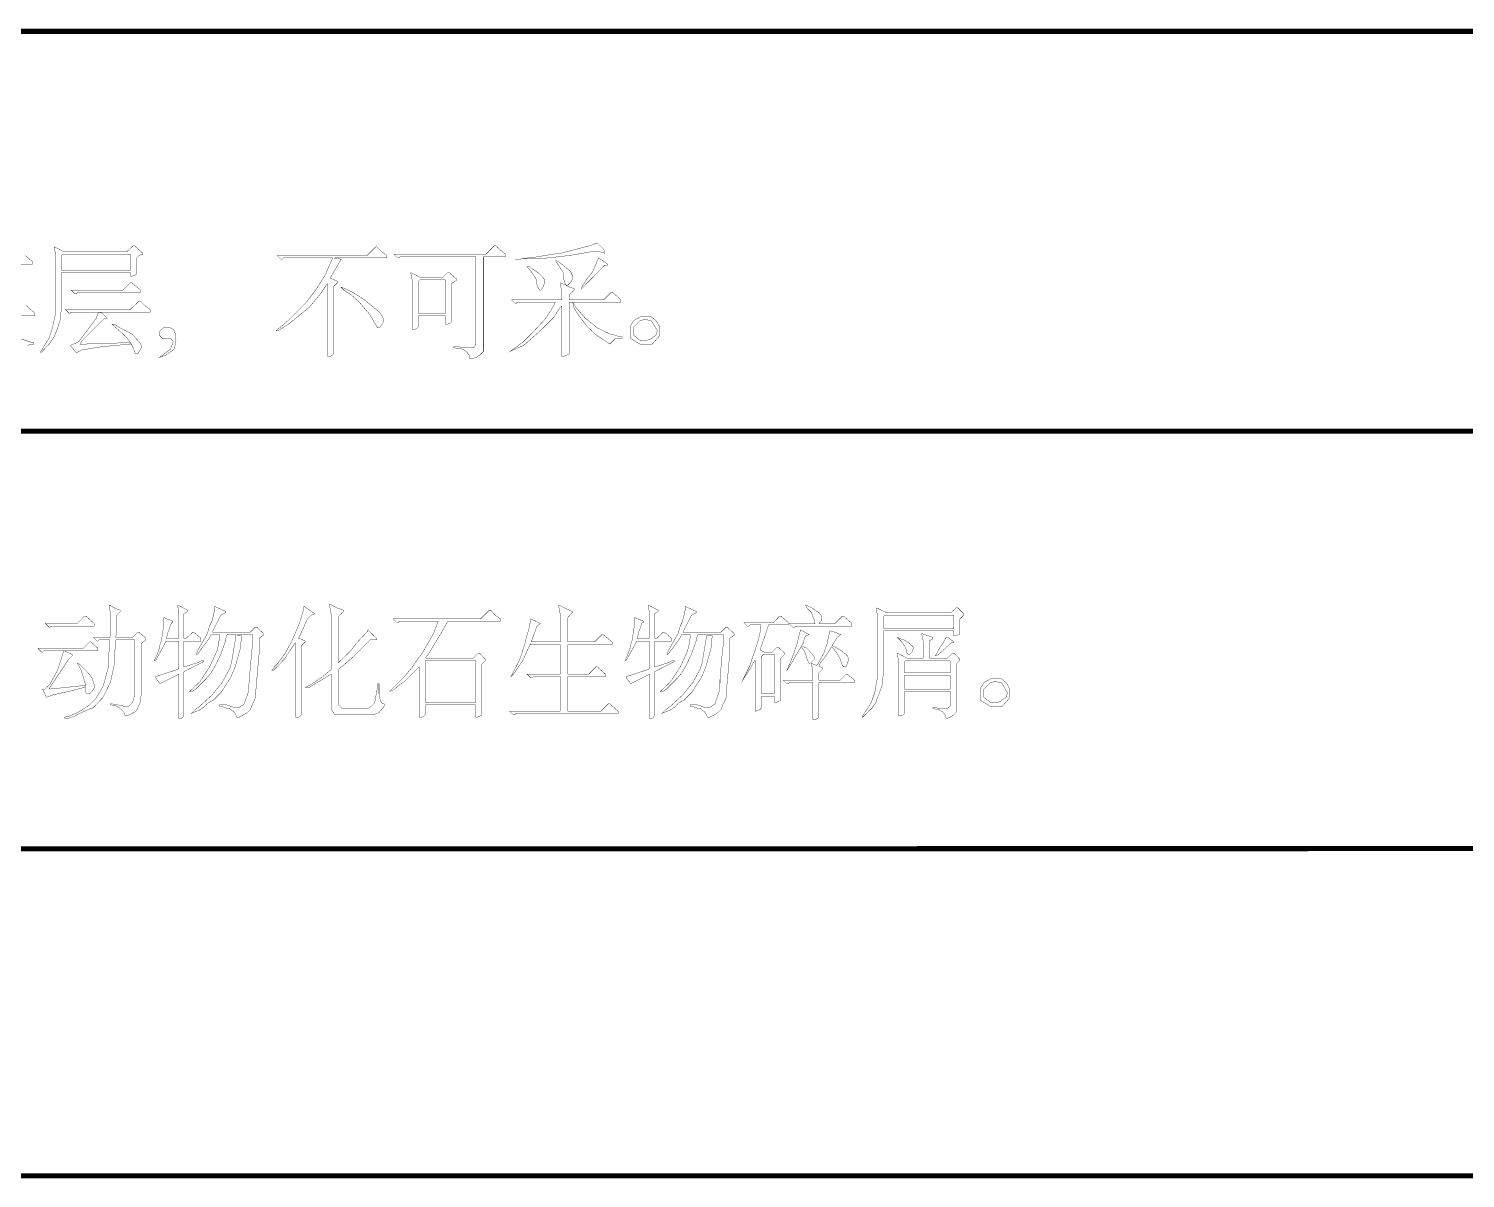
# Model space of a CAD drawing. Extents: x 94 to 452, y -72 to 1042.
# Drawn here: x 314.61 to 357.34, y 154.49 to 188.7 of the extents above; entities that cross this region are included whole.
import ezdxf

# ---------------------------------------------------------------- set-up
doc = ezdxf.new("R2010")
doc.units = 0
doc.header["$MEASUREMENT"] = 0
doc.layers.add('TREE_LAYER', color=7, linetype='Continuous')

msp = doc.modelspace()

# ---------------------------------------------------------------- linework, layer by layer
at = {"layer": 'TREE_LAYER'}
for points, const_width, elevation in [([(221.22612, 188.620418), (399.22612, 188.616105)], 0.15, 178), ([(317.752476, 182.236392), (317.711299, 182.236392), (317.519142, 182.057961), (315.652476, 182.057961), (315.36424, 182.208941), (315.405417, 181.961883), (315.405417, 180.218745), (315.323064, 179.848157), (315.323064, 179.820706), (315.21326, 179.491294), (315.103456, 179.312863), (314.966201, 179.093255), (314.966201, 179.052079), (315.226985, 179.326588), (315.36424, 179.532471), (315.474044, 179.806981), (315.542672, 180.040314), (315.556397, 180.20502), (315.583848, 180.369726), (315.583848, 181.426588), (315.583848, 181.440314), (317.628946, 181.440314), (317.628946, 181.426588), (317.628946, 181.33051), (317.670123, 181.33051), (317.766201, 181.357961), (317.821103, 181.399137), (317.821103, 181.87953), (317.88973, 181.948157), (317.999534, 181.989334), (317.999534, 182.016785), (317.752476, 182.236392), (317.752476, 182.236392)], 0.01, 69), ([(324.958358, 182.208941), (324.930907, 182.208941), (324.670123, 181.948157), (321.993652, 181.948157), (322.103456, 181.838353), (322.144632, 181.838353), (322.185809, 181.87953), (323.640711, 181.87953), (323.640711, 181.865804), (323.503456, 181.550118), (323.503456, 181.536392), (323.421103, 181.357961), (323.160319, 180.946196), (322.872083, 180.561883), (322.309338, 179.999137), (321.966201, 179.710902), (322.048554, 179.724628), (322.36424, 179.93051), (322.940711, 180.397177), (323.283848, 180.808941), (323.448554, 181.056), (323.48973, 181.110902), (323.503456, 181.083451), (323.503456, 178.942275), (323.572083, 178.942275), (323.640711, 178.983451), (323.681887, 179.024628), (323.681887, 181.028549), (323.791691, 181.138353), (323.791691, 181.17953), (323.572083, 181.275608), (323.901495, 181.838353), (323.901495, 181.838353), (323.695613, 181.865804), (323.709338, 181.87953), (325.260319, 181.87953), (325.260319, 181.948157), (325.109338, 182.057961), (324.958358, 182.208941), (324.958358, 182.208941)], 0.01, 69), ([(328.499534, 182.236392), (328.458358, 182.236392), (328.211299, 181.989334), (325.466201, 181.989334), (325.576005, 181.87953), (325.603456, 181.87953), (325.644632, 181.906981), (327.909338, 181.906981), (327.909338, 181.906981), (327.909338, 179.312863), (327.840711, 179.203059), (327.68973, 179.203059), (327.360319, 179.23051), (327.250515, 179.244235), (327.250515, 179.203059), (327.511299, 179.161883), (327.621103, 179.093255), (327.730907, 178.956), (327.730907, 178.873647), (327.772083, 178.873647), (327.923064, 178.914824), (328.019142, 178.983451), (328.128946, 179.093255), (328.128946, 181.906981), (328.142672, 181.906981), (328.78777, 181.906981), (328.78777, 181.989334), (328.650515, 182.099137), (328.499534, 182.236392), (328.499534, 182.236392)], 0.01, 69), ([(331.519142, 182.318745), (331.203456, 182.208941), (331.176005, 182.208941), (330.448554, 182.016785), (330.407378, 182.016785), (329.542672, 181.87953), (329.474044, 181.87953), (329.21326, 181.838353), (329.185809, 181.838353), (330.174044, 181.87953), (330.311299, 181.906981), (330.695613, 181.948157), (331.326985, 182.057961), (331.601495, 182.057961), (331.73875, 182.016785), (331.711299, 182.126588), (331.519142, 182.318745), (331.519142, 182.318745)], 0.01, 69), ([(314.142672, 181.687373), (314.719142, 181.687373), (314.719142, 181.769726), (314.499534, 181.948157)], 0.01, 69), ([(315.611299, 181.975608), (315.625025, 181.989334), (317.628946, 181.989334), (317.628946, 181.975608), (317.628946, 181.508941), (317.628946, 181.508941), (315.583848, 181.508941), (315.583848, 181.508941), (315.583848, 181.948157), (315.611299, 181.975608), (315.611299, 181.975608)], 0.01, 69), ([(330.283848, 181.797177), (330.283848, 181.797177), (330.283848, 181.783451), (330.503456, 181.440314), (330.530907, 181.193255), (330.572083, 181.083451), (330.558358, 181.069726), (330.421103, 181.138353), (330.421103, 181.083451), (330.462279, 180.863843), (330.462279, 180.63051), (330.462279, 180.63051), (328.966201, 180.63051), (329.076005, 180.520706), (329.103456, 180.520706), (329.144632, 180.561883), (330.270123, 180.561883), (330.270123, 180.548157), (330.132868, 180.301098), (329.954436, 180.040314), (329.515221, 179.573647), (329.323064, 179.38149), (328.925025, 179.093255), (329.323064, 179.271686), (329.391691, 179.326588), (329.926985, 179.806981), (330.215221, 180.095216), (330.421103, 180.410902), (330.462279, 180.438353), (330.462279, 180.438353), (330.462279, 178.942275), (330.503456, 178.942275), (330.599534, 178.983451), (330.681887, 179.010902), (330.681887, 179.024628), (330.681887, 180.548157), (330.681887, 180.561883), (330.791691, 180.561883), (330.791691, 180.548157), (330.832868, 180.369726), (330.970123, 180.163843), (331.217181, 179.834432), (331.46424, 179.601098), (331.88973, 179.312863), (332.040711, 179.463843), (332.136789, 179.491294), (332.260319, 179.491294), (332.260319, 179.532471), (332.177966, 179.532471), (331.972083, 179.601098), (331.917181, 179.601098), (331.519142, 179.793255), (331.148554, 180.095216), (330.901495, 180.383451), (330.791691, 180.548157), (330.805417, 180.561883), (332.219142, 180.561883), (332.219142, 180.63051), (331.972083, 180.850118), (331.930907, 180.850118), (331.711299, 180.63051), (330.681887, 180.63051), (330.681887, 180.63051), (330.681887, 180.78149), (330.832868, 180.918745), (330.832868, 180.959922), (330.640711, 181.028549), (330.585809, 181.069726), (330.640711, 181.069726), (330.723064, 181.152079), (330.791691, 181.248157), (330.791691, 181.33051), (330.723064, 181.467765), (330.695613, 181.495216), (330.503456, 181.659922), (330.352476, 181.769726), (330.283848, 181.797177), (330.283848, 181.797177)], 0.01, 69), ([(329.515221, 181.618745), (329.432868, 181.618745), (329.542672, 181.48149), (329.693652, 181.261883), (329.734828, 181.028549), (329.803456, 180.918745), (329.844632, 180.918745), (329.91326, 181.028549), (329.954436, 181.138353), (329.954436, 181.220706), (329.885809, 181.316785), (329.78973, 181.412863), (329.583848, 181.550118), (329.515221, 181.618745), (329.515221, 181.618745)], 0.01, 69), ([(331.560319, 181.87953), (331.532868, 181.824628), (331.381887, 181.467765), (331.203456, 181.234432), (331.052476, 181.001098), (331.052476, 180.959922), (331.73875, 181.659922), (331.821103, 181.659922), (331.821103, 181.687373), (331.807378, 181.701098), (331.560319, 181.87953), (331.560319, 181.87953)], 0.01, 69), ([(325.974044, 181.440314), (325.974044, 181.440314), (325.974044, 181.412863), (326.015221, 181.193255), (326.015221, 179.752079), (326.097574, 179.752079), (326.152476, 179.77953), (326.193652, 179.820706), (326.193652, 180.150118), (326.193652, 180.150118), (326.98973, 180.150118), (327.003456, 180.150118), (327.003456, 179.903059), (327.044632, 179.903059), (327.140711, 179.93051), (327.181887, 179.971686), (327.181887, 181.110902), (327.319142, 181.206981), (327.332868, 181.220706), (327.332868, 181.248157), (327.11326, 181.440314), (327.072083, 181.440314), (326.921103, 181.289334), (326.262279, 181.289334), (325.974044, 181.440314), (325.974044, 181.440314)], 0.01, 69), ([(326.221103, 181.206981), (326.234828, 181.220706), (326.98973, 181.220706), (327.003456, 181.206981), (327.003456, 180.232471), (326.98973, 180.232471), (326.193652, 180.232471), (326.193652, 180.232471), (326.193652, 181.17953), (326.221103, 181.206981), (326.221103, 181.206981)], 0.01, 69), ([(317.670123, 181.138353), (317.628946, 181.138353), (317.409338, 180.918745), (315.872083, 180.918745), (315.981887, 180.808941), (316.023064, 180.808941), (316.06424, 180.850118), (317.930907, 180.850118), (317.930907, 180.918745), (317.670123, 181.138353), (317.670123, 181.138353)], 0.01, 69), ([(323.915221, 181.001098), (323.901495, 181.001098), (323.983848, 180.918745), (324.18973, 180.78149), (324.423064, 180.575608), (324.752476, 180.191294), (324.958358, 179.834432), (324.999534, 179.793255), (325.040711, 179.793255), (325.109338, 179.889334), (325.150515, 179.971686), (325.150515, 180.08149), (325.040711, 180.259922), (324.642672, 180.589334), (324.423064, 180.740314), (324.244632, 180.850118), (324.011299, 180.959922), (323.915221, 181.001098), (323.915221, 181.001098)], 0.01, 69), ([(313.730907, 180.150118), (314.78777, 180.150118), (314.78777, 180.232471), (314.540711, 180.452079)], 0.01, 69), ([(317.930907, 180.589334), (317.88973, 180.589334), (317.628946, 180.342275), (315.693652, 180.342275), (315.803456, 180.232471), (315.844632, 180.232471), (315.872083, 180.259922), (316.681887, 180.259922), (316.681887, 180.259922), (316.61326, 180.08149), (316.105417, 179.395216), (316.06424, 179.367765), (315.844632, 179.271686), (316.023064, 179.052079), (316.174044, 179.134432), (316.503456, 179.189334), (316.846593, 179.244235), (316.901495, 179.244235), (317.628946, 179.312863), (317.601495, 179.354039), (316.626985, 179.326588), (316.61326, 179.326588), (316.297574, 179.312863), (316.297574, 179.312863), (316.146593, 179.312863), (316.132868, 179.312863), (316.201495, 179.422667), (316.860319, 180.08149), (316.942672, 180.08149), (316.791691, 180.232471), (316.709338, 180.259922), (316.709338, 180.259922), (316.709338, 180.259922), (318.219142, 180.259922), (318.219142, 180.342275), (318.068162, 180.452079), (317.930907, 180.589334), (317.930907, 180.589334)], 0.01, 69), ([(317.162279, 179.903059), (317.079927, 179.903059), (317.299534, 179.710902), (317.532868, 179.491294), (317.642672, 179.340314), (317.711299, 179.203059), (317.779927, 179.024628), (317.848554, 179.024628), (317.958358, 179.203059), (317.958358, 179.271686), (317.88973, 179.38149), (317.670123, 179.614824), (317.326985, 179.793255), (317.162279, 179.903059), (317.162279, 179.903059)], 0.01, 69), ([(333.125025, 180.122667), (332.795613, 180.122667), (332.603456, 180.012863), (332.493652, 179.834432), (332.493652, 179.491294), (332.781887, 179.312863), (333.152476, 179.312863), (333.372083, 179.559922), (333.372083, 179.820706), (333.276005, 179.999137), (333.125025, 180.122667), (333.125025, 180.122667)], 0.01, 69), ([(332.932868, 180.040314), (332.946593, 180.040314), (333.125025, 180.012863), (333.303456, 179.710902), (333.262279, 179.573647), (333.070123, 179.436392), (332.795613, 179.422667), (332.603456, 179.573647), (332.603456, 179.820706), (332.795613, 180.012863), (332.850515, 180.026588), (332.932868, 180.040314), (332.932868, 180.040314)], 0.01, 69), ([(314.568162, 179.271686), (314.677966, 179.312863), (314.760319, 179.312863), (314.760319, 179.354039), (314.719142, 179.354039), (314.38973, 179.463843)], 0.01, 69), ([(318.823064, 179.793255), (318.603456, 179.793255), (318.493652, 179.683451), (318.493652, 179.573647), (318.603456, 179.463843), (318.823064, 179.491294), (318.905417, 179.38149), (318.823064, 179.161883), (318.493652, 178.914824), (318.685809, 178.983451), (318.932868, 179.161883), (318.98777, 179.422667), (318.974044, 179.601098), (318.919142, 179.738353), (318.823064, 179.793255), (318.823064, 179.793255)], 0.01, 69), ([(221.22612, 176.721492), (399.22612, 176.721492)], 0.15, 178), ([(317.009763, 171.546053), (316.996037, 171.546053), (316.996037, 171.518602), (317.037214, 171.298994), (317.037214, 170.736249), (317.023488, 170.598994), (317.023488, 170.585268), (316.52937, 170.585268), (316.639174, 170.475465), (316.666625, 170.475465), (316.707802, 170.516641), (317.009763, 170.516641), (317.023488, 170.516641), (316.982312, 169.995072), (316.968586, 169.734288), (316.968586, 169.665661), (316.817606, 169.130367), (316.666625, 168.869582), (316.597998, 168.759778), (316.405841, 168.567621), (316.090155, 168.361739), (315.843096, 168.251935), (315.67839, 168.210759), (315.67839, 168.169582), (315.760743, 168.169582), (315.966625, 168.23821), (316.22741, 168.375465), (316.52937, 168.498994), (316.817606, 168.800955), (317.037214, 169.253896), (317.092116, 169.500955), (317.147018, 169.761739), (317.188194, 170.48919), (317.201919, 170.516641), (317.764665, 170.516641), (317.764665, 170.516641), (317.764665, 168.897033), (317.696037, 168.649974), (317.586233, 168.54017), (317.421527, 168.54017), (317.297998, 168.567621), (317.243096, 168.581347), (317.064665, 168.608798), (317.037214, 168.608798), (317.037214, 168.581347), (317.215645, 168.54017), (317.325449, 168.471543), (317.435253, 168.361739), (317.476429, 168.251935), (317.545057, 168.251935), (317.805841, 168.38919), (317.915645, 168.636249), (317.92937, 168.759778), (317.956821, 168.883308), (317.956821, 170.406837), (318.094076, 170.502916), (318.094076, 170.516641), (318.094076, 170.557817), (317.888194, 170.736249), (317.847018, 170.736249), (317.696037, 170.585268), (317.201919, 170.585268), (317.201919, 170.626445), (317.215645, 170.818602), (317.215645, 171.244092), (317.325449, 171.353896), (317.325449, 171.395072), (317.147018, 171.4637), (317.009763, 171.546053), (317.009763, 171.546053)], 0.01, 70), ([(319.041135, 171.546053), (319.041135, 171.546053), (319.041135, 171.518602), (319.068586, 171.298994), (319.068586, 170.557817), (319.068586, 170.557817), (318.711723, 170.557817), (318.697998, 170.557817), (318.739174, 170.681347), (318.739174, 170.708798), (318.848978, 171.010759), (318.862704, 171.024484), (318.890155, 171.024484), (318.890155, 171.065661), (318.62937, 171.175465), (318.62937, 170.983308), (318.560743, 170.544092), (318.560743, 170.516641), (318.492116, 170.310759), (318.492116, 170.255857), (318.409763, 170.036249), (318.341135, 169.898994), (318.382312, 169.898994), (318.382312, 169.898994), (318.643096, 170.379386), (318.684272, 170.475465), (319.068586, 170.475465), (319.068586, 170.475465), (319.068586, 169.651935), (318.972508, 169.610759), (318.382312, 169.418602), (318.382312, 169.377425), (318.519567, 169.198994), (318.560743, 169.24017), (318.574469, 169.24017), (319.068586, 169.487229), (319.068586, 169.487229), (319.068586, 168.169582), (319.150939, 168.169582), (319.219567, 168.251935), (319.219567, 169.555857), (319.233292, 169.569582), (319.796037, 169.857817), (319.809763, 169.857817), (319.809763, 169.898994), (319.768586, 169.898994), (319.590155, 169.816641), (319.576429, 169.816641), (319.233292, 169.706837), (319.219567, 169.706837), (319.219567, 170.475465), (319.219567, 170.475465), (319.72741, 170.475465), (319.72741, 170.557817), (319.521527, 170.736249), (319.480351, 170.736249), (319.288194, 170.557817), (319.219567, 170.557817), (319.219567, 170.557817), (319.219567, 171.285268), (319.32937, 171.353896), (319.32937, 171.353896), (319.32937, 171.395072), (319.041135, 171.546053), (319.041135, 171.546053)], 0.01, 70), ([(320.139174, 171.504876), (320.139174, 171.504876), (320.139174, 171.422523), (320.084272, 171.175465), (320.070547, 171.148014), (320.056821, 171.065661), (319.988194, 170.928406), (319.919567, 170.695072), (319.645057, 170.21468), (319.590155, 170.077425), (319.617606, 170.077425), (319.631331, 170.091151), (319.974469, 170.557817), (320.02937, 170.667621), (320.276429, 170.667621), (320.276429, 170.653896), (320.276429, 170.544092), (320.235253, 170.297033), (320.221527, 170.269582), (320.207802, 170.187229), (319.988194, 169.706837), (319.699959, 169.267621), (319.397998, 168.979386), (319.480351, 168.979386), (319.576429, 169.048014), (319.892116, 169.3637), (320.02937, 169.528406), (320.166625, 169.761739), (320.317606, 170.077425), (320.468586, 170.502916), (320.468586, 170.557817), (320.509763, 170.667621), (320.756821, 170.667621), (320.756821, 170.653896), (320.756821, 170.544092), (320.647018, 169.885268), (320.647018, 169.857817), (320.57839, 169.63821), (320.358782, 169.24017), (320.056821, 168.869582), (319.713684, 168.553896), (319.548978, 168.430367), (319.439174, 168.320563), (319.699959, 168.430367), (319.837214, 168.526445), (319.919567, 168.622523), (320.097998, 168.718602), (320.331331, 168.951935), (320.605841, 169.377425), (320.660743, 169.500955), (320.756821, 169.734288), (320.811723, 169.94017), (320.907802, 170.283308), (320.935253, 170.626445), (320.797998, 170.653896), (320.797998, 170.667621), (321.264665, 170.667621), (321.264665, 170.653896), (321.264665, 170.351935), (321.237214, 170.146053), (321.196037, 169.665661), (321.196037, 169.665661), (321.168586, 169.336249), (321.168586, 169.322523), (321.168586, 169.226445), (321.154861, 169.212719), (321.154861, 169.006837), (321.045057, 168.691151), (321.017606, 168.608798), (320.866625, 168.498994), (320.715645, 168.498994), (320.482312, 168.581347), (320.276429, 168.581347), (320.276429, 168.54017), (320.317606, 168.54017), (320.523488, 168.471543), (320.57839, 168.471543), (320.72937, 168.348014), (320.797998, 168.210759), (320.866625, 168.210759), (321.113684, 168.348014), (321.196037, 168.430367), (321.264665, 168.608798), (321.305841, 168.677425), (321.347018, 168.787229), (321.360743, 168.951935), (321.360743, 168.965661), (321.360743, 168.993112), (321.374469, 169.130367), (321.374469, 169.185268), (321.388194, 169.198994), (321.388194, 169.253896), (321.388194, 169.308798), (321.415645, 169.610759), (321.415645, 169.610759), (321.443096, 169.94017), (321.443096, 169.953896), (321.443096, 170.049974), (321.456821, 170.0637), (321.456821, 170.557817), (321.594076, 170.653896), (321.594076, 170.667621), (321.594076, 170.695072), (321.388194, 170.887229), (321.347018, 170.887229), (321.196037, 170.736249), (320.070547, 170.736249), (320.070547, 170.749974), (320.317606, 171.244092), (320.468586, 171.326445), (320.468586, 171.353896), (320.139174, 171.504876), (320.139174, 171.504876)], 0.01, 70), ([(322.801919, 171.504876), (322.788194, 171.504876), (322.788194, 171.422523), (322.650939, 170.983308), (322.431331, 170.475465), (322.239174, 170.118602), (322.019567, 169.816641), (321.909763, 169.706837), (321.841135, 169.610759), (321.841135, 169.597033), (321.882312, 169.597033), (322.211723, 169.94017), (322.52741, 170.420563), (322.541135, 170.406837), (322.541135, 168.210759), (322.623488, 168.210759), (322.67839, 168.23821), (322.719567, 168.279386), (322.719567, 170.33821), (322.82937, 170.448014), (322.82937, 170.475465), (322.650939, 170.557817), (322.637214, 170.557817), (322.623488, 170.557817), (322.650939, 170.585268), (322.897998, 171.134288), (323.007802, 171.244092), (323.117606, 171.285268), (322.801919, 171.504876), (322.801919, 171.504876)], 0.01, 70), ([(323.570547, 171.573504), (323.556821, 171.573504), (323.556821, 171.518602), (323.597998, 171.298994), (323.597998, 169.624484), (323.337214, 169.404876), (323.021527, 169.198994), (322.82937, 169.08919), (322.939174, 169.08919), (322.9529, 169.102916), (323.597998, 169.487229), (323.597998, 169.473504), (323.597998, 168.471543), (323.707802, 168.279386), (324.874469, 168.279386), (324.888194, 168.293112), (325.025449, 168.348014), (325.107802, 168.444092), (325.176429, 168.54017), (325.176429, 168.608798), (325.135253, 168.608798), (325.066625, 168.691151), (325.025449, 168.897033), (325.025449, 169.198994), (324.984272, 169.198994), (324.984272, 169.116641), (324.915645, 168.746053), (324.915645, 168.718602), (324.901919, 168.677425), (324.874469, 168.608798), (324.792116, 168.526445), (324.696037, 168.471543), (323.92741, 168.471543), (323.817606, 168.581347), (323.817606, 169.63821), (323.996037, 169.775465), (324.243096, 169.995072), (324.764665, 170.516641), (324.956821, 170.516641), (324.956821, 170.557817), (324.696037, 170.804876), (324.696037, 170.777425), (324.325449, 170.379386), (324.188194, 170.187229), (323.817606, 169.830367), (323.817606, 169.830367), (323.817606, 171.216641), (323.968586, 171.353896), (323.968586, 171.395072), (323.776429, 171.4637), (323.570547, 171.573504), (323.570547, 171.573504)], 0.01, 70), ([(328.347018, 171.395072), (328.305841, 171.395072), (328.045057, 171.134288), (325.450939, 171.134288), (325.560743, 171.024484), (325.601919, 171.024484), (325.62937, 171.065661), (326.782312, 171.065661), (326.782312, 171.051935), (326.645057, 170.695072), (326.288194, 170.077425), (326.17839, 169.94017), (325.999959, 169.679386), (325.780351, 169.418602), (325.341135, 168.979386), (325.450939, 169.020563), (325.670547, 169.198994), (325.780351, 169.267621), (326.219567, 169.706837), (326.219567, 169.706837), (326.219567, 168.210759), (326.301919, 168.210759), (326.356821, 168.23821), (326.397998, 168.279386), (326.397998, 168.567621), (326.411723, 168.581347), (327.894076, 168.581347), (327.907802, 168.567621), (327.907802, 168.210759), (327.948978, 168.210759), (328.045057, 168.251935), (328.086233, 168.279386), (328.086233, 169.78919), (328.196037, 169.898994), (328.196037, 169.926445), (328.017606, 170.118602), (327.976429, 170.118602), (327.825449, 169.967621), (326.425449, 169.967621), (326.411723, 169.981347), (326.507802, 170.104876), (326.837214, 170.653896), (326.864665, 170.695072), (327.070547, 171.065661), (328.635253, 171.065661), (328.635253, 171.134288), (328.484272, 171.244092), (328.347018, 171.395072), (328.347018, 171.395072)], 0.01, 70), ([(330.37839, 171.546053), (330.37839, 171.546053), (330.37839, 171.477425), (330.419567, 171.257817), (330.419567, 170.448014), (330.405841, 170.448014), (329.554861, 170.448014), (329.554861, 170.448014), (329.554861, 170.461739), (329.637214, 170.681347), (329.650939, 170.708798), (329.719567, 170.91468), (329.82937, 170.997033), (329.541135, 171.134288), (329.486233, 170.846053), (329.390155, 170.516641), (329.390155, 170.475465), (329.211723, 169.926445), (328.950939, 169.418602), (329.033292, 169.500955), (329.321527, 169.926445), (329.348978, 169.995072), (329.52741, 170.393112), (329.541135, 170.365661), (330.405841, 170.365661), (330.419567, 170.365661), (330.419567, 169.500955), (330.405841, 169.487229), (329.431331, 169.487229), (329.541135, 169.377425), (329.568586, 169.377425), (329.609763, 169.418602), (330.405841, 169.418602), (330.419567, 169.418602), (330.419567, 168.402916), (330.405841, 168.38919), (328.909763, 168.38919), (329.019567, 168.279386), (329.060743, 168.279386), (329.101919, 168.320563), (332.135253, 168.320563), (332.135253, 168.38919), (331.888194, 168.608798), (331.847018, 168.608798), (331.62741, 168.38919), (330.639174, 168.38919), (330.639174, 168.402916), (330.639174, 169.418602), (330.639174, 169.418602), (331.764665, 169.418602), (331.764665, 169.487229), (331.517606, 169.706837), (331.476429, 169.706837), (331.256821, 169.487229), (330.639174, 169.487229), (330.639174, 169.500955), (330.639174, 170.365661), (330.639174, 170.365661), (331.956821, 170.365661), (331.956821, 170.448014), (331.696037, 170.667621), (331.654861, 170.667621), (331.435253, 170.448014), (330.639174, 170.448014), (330.639174, 170.448014), (330.639174, 171.175465), (330.776429, 171.326445), (330.776429, 171.353896), (330.597998, 171.436249), (330.37839, 171.546053), (330.37839, 171.546053)], 0.01, 70), ([(333.041135, 171.546053), (333.041135, 171.546053), (333.041135, 171.518602), (333.068586, 171.298994), (333.068586, 170.557817), (333.068586, 170.557817), (332.711723, 170.557817), (332.697998, 170.557817), (332.739174, 170.681347), (332.739174, 170.708798), (332.848978, 171.010759), (332.862704, 171.024484), (332.890155, 171.024484), (332.890155, 171.065661), (332.62937, 171.175465), (332.62937, 170.983308), (332.560743, 170.544092), (332.560743, 170.516641), (332.492116, 170.310759), (332.492116, 170.255857), (332.409763, 170.036249), (332.341135, 169.898994), (332.382312, 169.898994), (332.382312, 169.898994), (332.643096, 170.379386), (332.684272, 170.475465), (333.068586, 170.475465), (333.068586, 170.475465), (333.068586, 169.651935), (332.972508, 169.610759), (332.382312, 169.418602), (332.382312, 169.377425), (332.519567, 169.198994), (332.560743, 169.24017), (332.574469, 169.24017), (333.068586, 169.487229), (333.068586, 169.487229), (333.068586, 168.169582), (333.150939, 168.169582), (333.219567, 168.251935), (333.219567, 169.555857), (333.233292, 169.569582), (333.796037, 169.857817), (333.809763, 169.857817), (333.809763, 169.898994), (333.768586, 169.898994), (333.590155, 169.816641), (333.576429, 169.816641), (333.233292, 169.706837), (333.219567, 169.706837), (333.219567, 170.475465), (333.219567, 170.475465), (333.72741, 170.475465), (333.72741, 170.557817), (333.521527, 170.736249), (333.480351, 170.736249), (333.288194, 170.557817), (333.219567, 170.557817), (333.219567, 170.557817), (333.219567, 171.285268), (333.32937, 171.353896), (333.32937, 171.353896), (333.32937, 171.395072), (333.041135, 171.546053), (333.041135, 171.546053)], 0.01, 70), ([(334.139174, 171.504876), (334.139174, 171.504876), (334.139174, 171.422523), (334.084272, 171.175465), (334.070547, 171.148014), (334.056821, 171.065661), (333.988194, 170.928406), (333.919567, 170.695072), (333.645057, 170.21468), (333.590155, 170.077425), (333.617606, 170.077425), (333.631331, 170.091151), (333.974469, 170.557817), (334.02937, 170.667621), (334.276429, 170.667621), (334.276429, 170.653896), (334.276429, 170.544092), (334.235253, 170.297033), (334.221527, 170.269582), (334.207802, 170.187229), (333.988194, 169.706837), (333.699959, 169.267621), (333.397998, 168.979386), (333.480351, 168.979386), (333.576429, 169.048014), (333.892116, 169.3637), (334.02937, 169.528406), (334.166625, 169.761739), (334.317606, 170.077425), (334.468586, 170.502916), (334.468586, 170.557817), (334.509763, 170.667621), (334.756821, 170.667621), (334.756821, 170.653896), (334.756821, 170.544092), (334.647018, 169.885268), (334.647018, 169.857817), (334.57839, 169.63821), (334.358782, 169.24017), (334.056821, 168.869582), (333.713684, 168.553896), (333.548978, 168.430367), (333.439174, 168.320563), (333.699959, 168.430367), (333.837214, 168.526445), (333.919567, 168.622523), (334.097998, 168.718602), (334.331331, 168.951935), (334.605841, 169.377425), (334.660743, 169.500955), (334.756821, 169.734288), (334.811723, 169.94017), (334.907802, 170.283308), (334.935253, 170.626445), (334.797998, 170.653896), (334.797998, 170.667621), (335.264665, 170.667621), (335.264665, 170.653896), (335.264665, 170.351935), (335.237214, 170.146053), (335.196037, 169.665661), (335.196037, 169.665661), (335.168586, 169.336249), (335.168586, 169.322523), (335.168586, 169.226445), (335.154861, 169.212719), (335.154861, 169.006837), (335.045057, 168.691151), (335.017606, 168.608798), (334.866625, 168.498994), (334.715645, 168.498994), (334.482312, 168.581347), (334.276429, 168.581347), (334.276429, 168.54017), (334.317606, 168.54017), (334.523488, 168.471543), (334.57839, 168.471543), (334.72937, 168.348014), (334.797998, 168.210759), (334.866625, 168.210759), (335.113684, 168.348014), (335.196037, 168.430367), (335.264665, 168.608798), (335.305841, 168.677425), (335.347018, 168.787229), (335.360743, 168.951935), (335.360743, 168.965661), (335.360743, 168.993112), (335.374469, 169.130367), (335.374469, 169.185268), (335.388194, 169.198994), (335.388194, 169.253896), (335.388194, 169.308798), (335.415645, 169.610759), (335.415645, 169.610759), (335.443096, 169.94017), (335.443096, 169.953896), (335.443096, 170.049974), (335.456821, 170.0637), (335.456821, 170.557817), (335.594076, 170.653896), (335.594076, 170.667621), (335.594076, 170.695072), (335.388194, 170.887229), (335.347018, 170.887229), (335.196037, 170.736249), (334.070547, 170.736249), (334.070547, 170.749974), (334.317606, 171.244092), (334.468586, 171.326445), (334.468586, 171.353896), (334.139174, 171.504876), (334.139174, 171.504876)], 0.01, 70), ([(337.721527, 171.546053), (337.707802, 171.546053), (337.776429, 171.436249), (337.886233, 171.326445), (337.968586, 171.106837), (337.968586, 171.024484), (337.996037, 170.997033), (337.996037, 170.997033), (337.22741, 170.997033), (337.337214, 170.887229), (337.37839, 170.887229), (337.419567, 170.91468), (339.094076, 170.91468), (339.094076, 170.997033), (338.847018, 171.216641), (338.805841, 171.216641), (338.586233, 170.997033), (338.105841, 170.997033), (338.105841, 170.997033), (338.119567, 171.010759), (338.188194, 171.093112), (338.188194, 171.216641), (338.119567, 171.312719), (337.899959, 171.4637), (337.845057, 171.491151), (337.721527, 171.546053), (337.721527, 171.546053)], 0.01, 70), ([(339.821527, 171.4637), (339.821527, 171.4637), (339.821527, 171.449974), (339.848978, 171.230367), (339.848978, 169.377425), (339.780351, 169.006837), (339.780351, 168.979386), (339.670547, 168.649974), (339.560743, 168.471543), (339.409763, 168.251935), (339.409763, 168.210759), (339.684272, 168.471543), (339.821527, 168.677425), (339.835253, 168.746053), (339.917606, 168.951935), (339.931331, 168.993112), (339.999959, 169.185268), (340.013684, 169.3637), (340.013684, 169.3637), (340.013684, 169.404876), (340.041135, 169.528406), (340.041135, 170.7637), (340.041135, 170.777425), (342.113684, 170.777425), (342.12741, 170.7637), (342.12741, 170.626445), (342.168586, 170.626445), (342.264665, 170.667621), (342.305841, 170.695072), (342.305841, 171.134288), (342.415645, 171.244092), (342.415645, 171.285268), (342.237214, 171.4637), (342.196037, 171.4637), (342.045057, 171.326445), (340.109763, 171.326445), (339.821527, 171.4637), (339.821527, 171.4637)], 0.01, 70), ([(316.309763, 171.216641), (316.268586, 171.216641), (316.048978, 170.997033), (315.101919, 170.997033), (315.211723, 170.887229), (315.239174, 170.887229), (315.280351, 170.91468), (316.556821, 170.91468), (316.556821, 170.997033), (316.309763, 171.216641), (316.309763, 171.216641)], 0.01, 70), ([(336.980351, 171.216641), (336.939174, 171.216641), (336.760743, 171.024484), (335.882312, 171.024484), (335.992116, 170.91468), (336.019567, 170.91468), (336.060743, 170.955857), (336.390155, 170.955857), (336.390155, 170.955857), (336.348978, 170.653896), (336.2529, 170.324484), (336.239174, 170.297033), (336.156821, 170.036249), (336.143096, 170.022523), (336.060743, 169.748014), (335.841135, 169.308798), (335.841135, 169.308798), (336.088194, 169.693112), (336.197998, 169.898994), (336.211723, 169.898994), (336.211723, 168.38919), (336.294076, 168.402916), (336.348978, 168.430367), (336.390155, 168.471543), (336.390155, 168.828406), (336.390155, 168.828406), (336.788194, 168.828406), (336.788194, 168.828406), (336.788194, 168.649974), (336.82937, 168.649974), (336.925449, 168.677425), (336.980351, 168.718602), (336.980351, 169.967621), (337.090155, 170.077425), (337.090155, 170.118602), (336.897998, 170.297033), (336.870547, 170.297033), (336.719567, 170.146053), (336.499959, 170.146053), (336.362704, 170.200955), (336.362704, 170.21468), (336.609763, 170.942131), (336.609763, 170.955857), (337.199959, 170.955857), (337.199959, 171.024484), (336.980351, 171.216641), (336.980351, 171.216641)], 0.01, 70), ([(340.068586, 171.244092), (340.068586, 171.244092), (342.113684, 171.244092), (342.12741, 171.244092), (342.12741, 170.846053), (342.113684, 170.846053), (340.041135, 170.846053), (340.041135, 170.846053), (340.041135, 171.216641), (340.068586, 171.244092), (340.068586, 171.244092)], 0.01, 70), ([(338.448978, 170.777425), (338.435253, 170.777425), (338.435253, 170.7637), (338.407802, 170.64017), (338.366625, 170.461739), (338.366625, 170.434288), (338.256821, 170.118602), (338.064665, 169.761739), (338.050939, 169.748014), (338.037214, 169.748014), (337.886233, 169.816641), (337.92741, 169.583308), (337.92741, 169.308798), (337.92741, 169.308798), (337.048978, 169.308798), (337.158782, 169.198994), (337.199959, 169.198994), (337.22741, 169.24017), (337.92741, 169.24017), (337.92741, 169.226445), (337.92741, 168.142131), (338.009763, 168.142131), (338.064665, 168.169582), (338.105841, 168.210759), (338.105841, 169.226445), (338.119567, 169.24017), (339.176429, 169.24017), (339.176429, 169.308798), (338.956821, 169.487229), (338.915645, 169.487229), (338.737214, 169.308798), (338.119567, 169.308798), (338.105841, 169.308798), (338.105841, 169.528406), (338.215645, 169.63821), (338.215645, 169.679386), (338.119567, 169.720563), (338.147018, 169.816641), (338.366625, 170.104876), (338.490155, 170.310759), (338.62741, 170.146053), (338.723488, 169.981347), (338.737214, 169.953896), (338.805841, 169.761739), (338.847018, 169.706837), (338.915645, 169.706837), (338.984272, 169.885268), (338.984272, 169.967621), (338.956821, 170.036249), (338.92937, 170.0637), (338.77839, 170.187229), (338.599959, 170.297033), (338.50388, 170.33821), (338.654861, 170.585268), (338.764665, 170.667621), (338.599959, 170.736249), (338.545057, 170.749974), (338.448978, 170.777425), (338.448978, 170.777425)], 0.01, 70), ([(337.570547, 170.804876), (337.556821, 170.804876), (337.556821, 170.777425), (337.52937, 170.681347), (337.488194, 170.502916), (337.488194, 170.475465), (337.433292, 170.324484), (337.433292, 170.310759), (337.37839, 170.159778), (337.37839, 170.146053), (337.241135, 169.78919), (337.22741, 169.775465), (337.158782, 169.597033), (337.337214, 169.885268), (337.419567, 170.036249), (337.584272, 170.310759), (337.597998, 170.297033), (337.707802, 170.118602), (337.748978, 169.967621), (337.817606, 169.816641), (337.858782, 169.816641), (337.968586, 169.926445), (337.968586, 170.008798), (337.899959, 170.104876), (337.735253, 170.269582), (337.611723, 170.324484), (337.597998, 170.33821), (337.639174, 170.406837), (337.707802, 170.626445), (337.721527, 170.626445), (337.817606, 170.667621), (337.570547, 170.804876), (337.570547, 170.804876)], 0.01, 70), ([(340.4529, 170.585268), (340.439174, 170.585268), (340.590155, 170.434288), (340.686233, 170.283308), (340.699959, 170.242131), (340.72741, 170.118602), (340.768586, 170.077425), (340.809763, 170.077425), (340.87839, 170.146053), (340.919567, 170.255857), (340.919567, 170.297033), (340.782312, 170.420563), (340.631331, 170.516641), (340.576429, 170.530367), (340.4529, 170.585268), (340.4529, 170.585268)], 0.01, 70), ([(341.180351, 170.695072), (341.166625, 170.695072), (341.166625, 170.681347), (341.207802, 170.48919), (341.207802, 169.967621), (341.207802, 169.967621), (340.72741, 169.967621), (340.439174, 170.118602), (340.480351, 169.871543), (340.480351, 168.251935), (340.562704, 168.251935), (340.617606, 168.279386), (340.658782, 168.320563), (340.658782, 168.979386), (340.658782, 168.979386), (342.00388, 168.979386), (342.017606, 168.979386), (342.017606, 168.54017), (341.935253, 168.471543), (341.72937, 168.471543), (341.523488, 168.498994), (341.496037, 168.498994), (341.496037, 168.471543), (341.688194, 168.430367), (341.797998, 168.361739), (341.866625, 168.279386), (341.894076, 168.183308), (341.907802, 168.169582), (342.017606, 168.210759), (342.113684, 168.279386), (342.196037, 168.361739), (342.196037, 169.78919), (342.305841, 169.898994), (342.305841, 169.926445), (342.12741, 170.118602), (342.086233, 170.118602), (341.935253, 169.967621), (341.399959, 169.967621), (341.386233, 169.967621), (341.386233, 170.475465), (341.496037, 170.544092), (341.496037, 170.557817), (341.496037, 170.585268), (341.180351, 170.695072), (341.180351, 170.695072)], 0.01, 70), ([(341.948978, 170.585268), (341.907802, 170.585268), (341.894076, 170.585268), (341.797998, 170.406837), (341.715645, 170.297033), (341.57839, 170.036249), (341.605841, 170.036249), (341.633292, 170.049974), (341.8529, 170.242131), (342.017606, 170.406837), (342.12741, 170.448014), (341.948978, 170.585268), (341.948978, 170.585268)], 0.01, 70), ([(316.460743, 170.448014), (316.419567, 170.448014), (316.22741, 170.255857), (314.882312, 170.255857), (314.992116, 170.146053), (315.019567, 170.146053), (315.060743, 170.187229), (315.637214, 170.187229), (315.650939, 170.187229), (315.582312, 169.981347), (315.568586, 169.926445), (315.458782, 169.597033), (315.239174, 169.198994), (315.101919, 169.048014), (315.019567, 169.048014), (315.12937, 168.800955), (315.307802, 168.869582), (315.801919, 168.979386), (316.22741, 169.08919), (316.296037, 169.116641), (316.309763, 169.116641), (316.309763, 168.93821), (316.337214, 168.910759), (316.419567, 168.910759), (316.501919, 168.993112), (316.556821, 169.08919), (316.556821, 169.171543), (316.488194, 169.377425), (316.350939, 169.555857), (316.117606, 169.78919), (316.048978, 169.816641), (316.048978, 169.816641), (316.062704, 169.802916), (316.158782, 169.624484), (316.22741, 169.418602), (316.296037, 169.185268), (316.309763, 169.171543), (316.296037, 169.157817), (315.2529, 169.048014), (315.211723, 169.061739), (315.788194, 169.926445), (315.897998, 170.036249), (315.897998, 170.077425), (315.664665, 170.187229), (315.664665, 170.187229), (316.666625, 170.187229), (316.666625, 170.255857), (316.460743, 170.448014), (316.460743, 170.448014)], 0.01, 70), ([(336.458782, 170.077425), (336.458782, 170.077425), (336.788194, 170.077425), (336.788194, 170.077425), (336.788194, 168.910759), (336.788194, 168.910759), (336.390155, 168.910759), (336.390155, 168.910759), (336.390155, 170.008798), (336.458782, 170.077425), (336.458782, 170.077425)], 0.01, 70), ([(326.397998, 169.885268), (326.411723, 169.898994), (327.894076, 169.898994), (327.907802, 169.885268), (327.907802, 168.649974), (327.894076, 168.649974), (326.411723, 168.649974), (326.397998, 168.649974), (326.397998, 169.885268), (326.397998, 169.885268)], 0.01, 70), ([(340.686233, 169.885268), (340.699959, 169.898994), (342.00388, 169.898994), (342.017606, 169.885268), (342.017606, 169.528406), (342.00388, 169.528406), (340.658782, 169.528406), (340.658782, 169.528406), (340.658782, 169.857817), (340.686233, 169.885268), (340.686233, 169.885268)], 0.01, 70), ([(340.658782, 169.446053), (340.658782, 169.459778), (342.00388, 169.459778), (342.017606, 169.446053), (342.017606, 169.061739), (342.00388, 169.048014), (340.658782, 169.048014), (340.658782, 169.061739), (340.658782, 169.446053), (340.658782, 169.446053)], 0.01, 70), ([(343.541135, 169.349974), (343.211723, 169.349974), (343.019567, 169.24017), (342.909763, 169.061739), (342.909763, 168.718602), (343.197998, 168.54017), (343.568586, 168.54017), (343.788194, 168.787229), (343.788194, 169.048014), (343.692116, 169.226445), (343.541135, 169.349974), (343.541135, 169.349974)], 0.01, 70), ([(343.348978, 169.267621), (343.362704, 169.267621), (343.541135, 169.24017), (343.719567, 168.93821), (343.67839, 168.800955), (343.486233, 168.6637), (343.211723, 168.649974), (343.019567, 168.800955), (343.019567, 169.048014), (343.211723, 169.24017), (343.266625, 169.253896), (343.348978, 169.267621), (343.348978, 169.267621)], 0.01, 70), ([(221.22612, 164.285242), (449.22612, 164.309319)], 0.15, 228.000001), ([(221.22612, 154.566141), (399.22612, 154.566141)], 0.15, 178)]:
    msp.add_lwpolyline(points, dxfattribs=dict(at, const_width=const_width, elevation=elevation))

doc.saveas('drawing.dxf')
